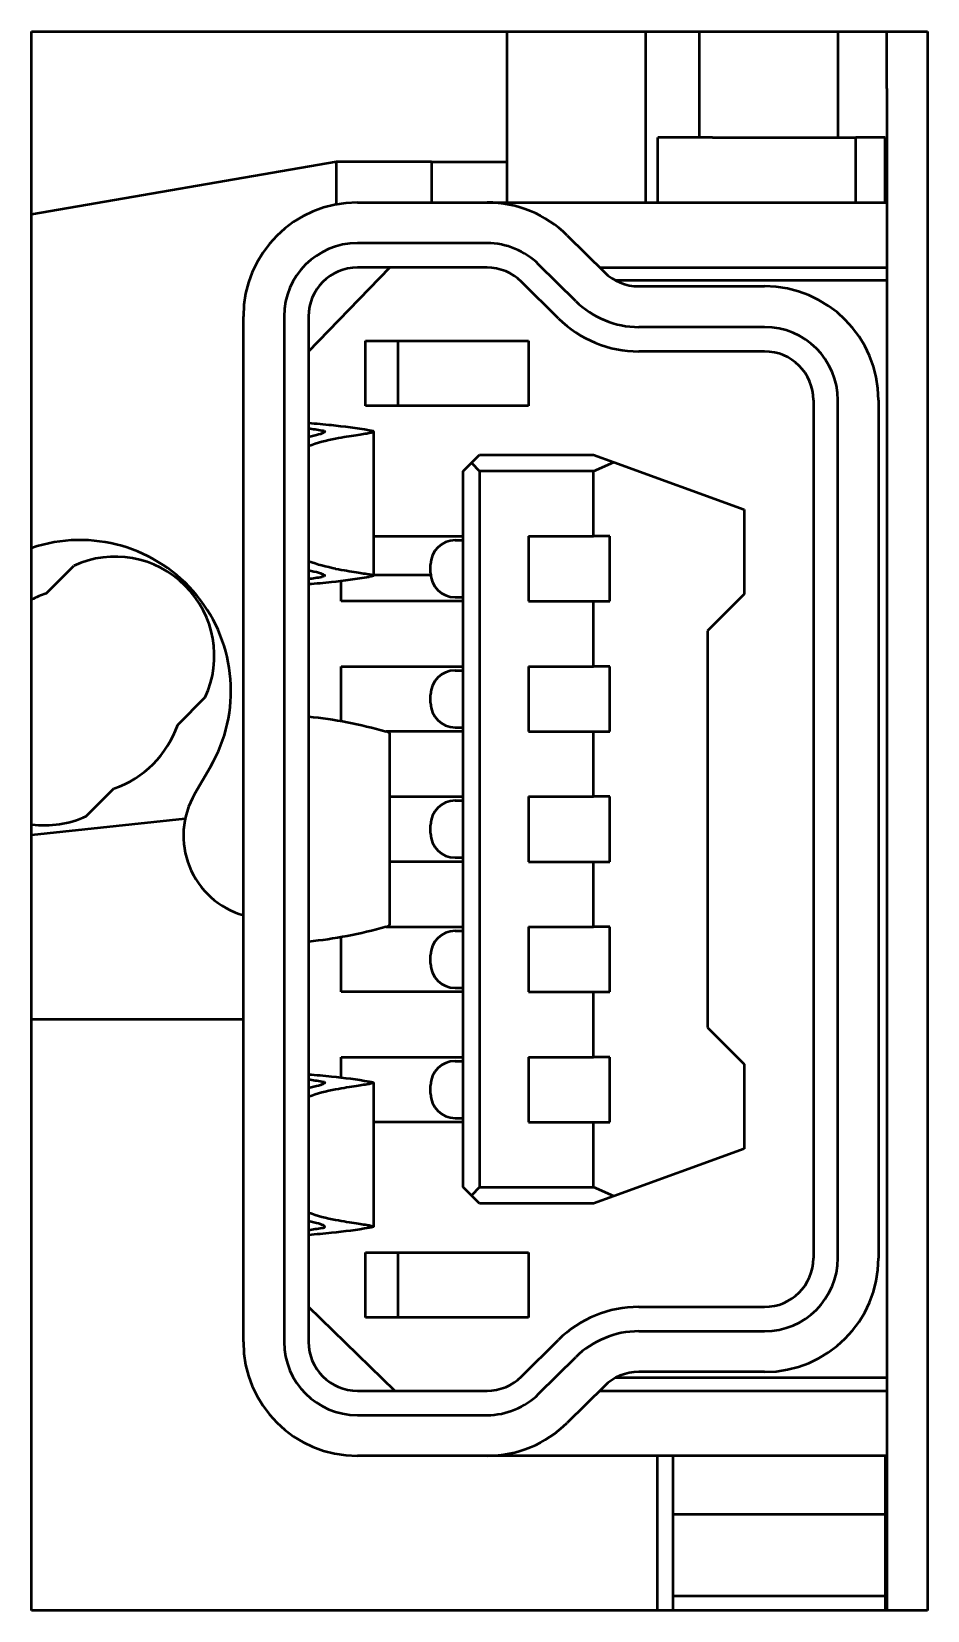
# Model space of a CAD drawing. Header units: millimetres. Extents: x 2121 to 4904, y 892 to 1933.
# Drawn here: x 2496.64 to 2502.14, y 1520.04 to 1529.74 of the extents above; entities that cross this region are included whole.
import ezdxf

# ---------------------------------------------------------------- set-up
doc = ezdxf.new("R2010")
doc.units = ezdxf.units.MM
doc.header["$LTSCALE"] = 1.8
doc.layers.add('외형선(ISO)', color=7, linetype='Continuous', lineweight=50)

msp = doc.modelspace()

# ---------------------------------------------------------------- linework, layer by layer
at = {"layer": '외형선(ISO)', "color": 7}
for p, q in [((2496.6415, 1520.0443), (2496.6415, 1529.7443)), ((2496.6415, 1529.7443), (2502.1415, 1529.7443)), ((2499.5615, 1528.6943), (2499.5615, 1529.7443)), ((2500.4115, 1529.7443), (2500.4115, 1528.6943)), ((2500.7415, 1529.0933), (2500.7415, 1529.7443)), ((2501.5915, 1529.7443), (2501.5915, 1529.0933)), ((2501.8915, 1529.3943), (2501.8915, 1529.7443)), ((2502.1415, 1529.7443), (2502.1415, 1520.0443)), ((2501.8915, 1529.3943), (2501.8915, 1520.0443)), ((2500.8222, 1529.0933), (2500.4865, 1529.0933)), ((2500.4865, 1528.6943), (2500.4865, 1529.0933)), ((2500.8222, 1529.0933), (2501.4781, 1529.0933)), ((2501.4781, 1529.0933), (2501.6584, 1529.0933)), ((2501.6584, 1529.0933), (2501.7017, 1529.0933)), ((2501.8812, 1529.0933), (2501.7017, 1529.0933)), ((2501.7017, 1528.6943), (2501.7017, 1529.0933)), ((2501.8812, 1528.6943), (2501.8812, 1529.0933)), ((2498.5133, 1528.9443), (2496.6415, 1528.62)), ((2499.0975, 1528.9443), (2498.5133, 1528.9443)), ((2498.5133, 1528.6825), (2498.5133, 1528.9443)), ((2499.0975, 1528.9443), (2499.5615, 1528.9443)), ((2499.0975, 1528.9443), (2499.0975, 1528.6943)), ((2498.6415, 1528.6943), (2499.438, 1528.6943)), ((2499.438, 1528.6943), (2501.8915, 1528.6943)), ((2499.438, 1528.4443), (2498.6415, 1528.4443)), ((2499.9306, 1528.4917), (2500.1583, 1528.2662)), ((2498.3415, 1527.7793), (2498.8415, 1528.2943)), ((2499.438, 1528.2943), (2498.6415, 1528.2943)), ((2499.9824, 1528.0885), (2499.7547, 1528.3141)), ((2500.1299, 1528.2943), (2501.8915, 1528.2943)), ((2499.8769, 1527.982), (2499.6492, 1528.2075)), ((2501.8915, 1528.2143), (2500.2288, 1528.2143)), ((2500.3694, 1528.1793), (2501.1415, 1528.1793)), ((2497.9415, 1521.6943), (2497.9415, 1527.9943)), ((2498.1915, 1527.9943), (2498.1915, 1521.6943)), ((2498.3415, 1527.9943), (2498.3415, 1521.6943)), ((2501.1415, 1527.9293), (2500.3694, 1527.9293)), ((2498.6915, 1527.4443), (2498.6915, 1527.8443)), ((2498.6915, 1527.8443), (2499.6915, 1527.8443)), ((2498.8915, 1527.4443), (2498.8915, 1527.8443)), ((2499.6915, 1527.8443), (2499.6915, 1527.4443)), ((2501.1415, 1527.7793), (2500.3694, 1527.7793)), ((2501.4415, 1527.4793), (2501.4415, 1522.2093)), ((2501.5915, 1522.2093), (2501.5915, 1527.4793)), ((2501.8415, 1527.4793), (2501.8415, 1522.2093)), ((2499.6915, 1527.4443), (2498.6915, 1527.4443)), ((2498.7415, 1527.2866), (2498.7415, 1526.402)), ((2499.2915, 1527.0443), (2499.3415, 1527.0943)), ((2499.3415, 1527.0943), (2499.3915, 1527.1443)), ((2499.3415, 1527.0943), (2499.3915, 1527.0443)), ((2499.3915, 1527.1443), (2500.0915, 1527.1443)), ((2500.0915, 1527.1443), (2500.217, 1527.0986)), ((2500.0915, 1527.0443), (2500.217, 1527.0986)), ((2500.217, 1527.0986), (2501.0165, 1526.8076)), ((2499.2915, 1522.6443), (2499.2915, 1527.0443)), ((2500.0915, 1527.0443), (2499.3915, 1527.0443)), ((2499.3915, 1527.0443), (2499.3915, 1522.6443)), ((2500.0915, 1526.6443), (2500.0915, 1527.0443)), ((2501.0165, 1526.8076), (2501.0165, 1526.2876)), ((2498.7415, 1526.6443), (2499.2915, 1526.6443)), ((2499.2415, 1526.6193), (2499.2915, 1526.6193)), ((2499.6915, 1526.6443), (2499.6915, 1526.2443)), ((2499.6915, 1526.6443), (2500.0915, 1526.6443)), ((2500.1915, 1526.6443), (2500.0915, 1526.6443)), ((2500.1915, 1526.2443), (2500.1915, 1526.6443)), ((2496.7301, 1526.293), (2496.8999, 1526.4628)), ((2499.0922, 1526.4043), (2498.7415, 1526.4043)), ((2499.0915, 1526.4193), (2499.0915, 1526.4693)), ((2498.5415, 1526.2443), (2498.5415, 1526.37)), ((2499.2915, 1526.2443), (2498.5415, 1526.2443)), ((2499.2415, 1526.2693), (2499.2915, 1526.2693)), ((2499.6915, 1526.2443), (2500.0915, 1526.2443)), ((2500.0915, 1526.2443), (2500.1915, 1526.2443)), ((2500.0915, 1525.8443), (2500.0915, 1526.2443)), ((2501.0165, 1526.2876), (2500.7915, 1526.0626)), ((2500.7915, 1526.0626), (2500.7915, 1523.626)), ((2498.5415, 1525.8443), (2499.2915, 1525.8443)), ((2498.5415, 1525.5084), (2498.5415, 1525.8443)), ((2499.2415, 1525.8193), (2499.2915, 1525.8193)), ((2499.6915, 1525.8443), (2499.6915, 1525.4443)), ((2499.6915, 1525.8443), (2500.0915, 1525.8443)), ((2500.1915, 1525.8443), (2500.0915, 1525.8443)), ((2500.1915, 1525.4443), (2500.1915, 1525.8443)), ((2497.5383, 1525.4847), (2497.7081, 1525.6545)), ((2499.0915, 1525.6193), (2499.0915, 1525.6693)), ((2499.2915, 1525.4443), (2498.8184, 1525.4443)), ((2498.8415, 1524.2604), (2498.8415, 1525.4283)), ((2499.2415, 1525.4693), (2499.2915, 1525.4693)), ((2499.6915, 1525.4443), (2500.0915, 1525.4443)), ((2500.0915, 1525.4443), (2500.1915, 1525.4443)), ((2500.0915, 1525.0443), (2500.0915, 1525.4443)), ((2497.7396, 1525.2266), (2497.6425, 1525.0598)), ((2496.977, 1524.9235), (2497.1469, 1525.0933)), ((2498.8415, 1525.0443), (2499.2915, 1525.0443)), ((2499.6915, 1525.0443), (2499.6915, 1524.6443)), ((2499.6915, 1525.0443), (2500.0915, 1525.0443)), ((2500.1915, 1525.0443), (2500.0915, 1525.0443)), ((2500.1915, 1524.6443), (2500.1915, 1525.0443)), ((2499.2415, 1525.0193), (2499.2915, 1525.0193)), ((2496.6415, 1524.81), (2497.5844, 1524.9091)), ((2499.0915, 1524.8193), (2499.0915, 1524.8693)), ((2499.2415, 1524.6693), (2499.2915, 1524.6693)), ((2499.2915, 1524.6443), (2498.8415, 1524.6443)), ((2499.6915, 1524.6443), (2500.0915, 1524.6443)), ((2500.0915, 1524.6443), (2500.1915, 1524.6443)), ((2500.0915, 1524.2443), (2500.0915, 1524.6443)), ((2498.5415, 1523.8443), (2498.5415, 1524.1803)), ((2498.8184, 1524.2443), (2499.2915, 1524.2443)), ((2499.2415, 1524.2193), (2499.2915, 1524.2193)), ((2499.6915, 1524.2443), (2499.6915, 1523.8443)), ((2499.6915, 1524.2443), (2500.0915, 1524.2443)), ((2500.1915, 1524.2443), (2500.0915, 1524.2443)), ((2500.1915, 1523.8443), (2500.1915, 1524.2443)), ((2499.0915, 1524.0193), (2499.0915, 1524.0693)), ((2499.2915, 1523.8443), (2498.5415, 1523.8443)), ((2499.2415, 1523.8693), (2499.2915, 1523.8693)), ((2499.6915, 1523.8443), (2500.0915, 1523.8443)), ((2500.0915, 1523.8443), (2500.1915, 1523.8443)), ((2500.0915, 1523.4443), (2500.0915, 1523.8443)), ((2497.9415, 1523.6738), (2496.6415, 1523.6738)), ((2500.7915, 1523.626), (2501.0165, 1523.401)), ((2498.5415, 1523.3187), (2498.5415, 1523.4443)), ((2498.5415, 1523.4443), (2499.2915, 1523.4443)), ((2499.2415, 1523.4193), (2499.2915, 1523.4193)), ((2499.6915, 1523.4443), (2499.6915, 1523.0443)), ((2499.6915, 1523.4443), (2500.0915, 1523.4443)), ((2500.1915, 1523.4443), (2500.0915, 1523.4443)), ((2500.1915, 1523.0443), (2500.1915, 1523.4443)), ((2501.0165, 1523.401), (2501.0165, 1522.881)), ((2498.7415, 1523.2866), (2498.7415, 1522.402)), ((2499.0915, 1523.2193), (2499.0915, 1523.2693)), ((2499.2915, 1523.0443), (2498.7415, 1523.0443)), ((2499.2415, 1523.0693), (2499.2915, 1523.0693)), ((2499.6915, 1523.0443), (2500.0915, 1523.0443)), ((2500.0915, 1523.0443), (2500.1915, 1523.0443)), ((2500.0915, 1522.6443), (2500.0915, 1523.0443)), ((2501.0165, 1522.881), (2500.217, 1522.59)), ((2499.3415, 1522.5943), (2499.2915, 1522.6443)), ((2499.3915, 1522.6443), (2499.3415, 1522.5943)), ((2499.3915, 1522.6443), (2500.0915, 1522.6443)), ((2500.217, 1522.59), (2500.0915, 1522.6443)), ((2499.3915, 1522.5443), (2499.3415, 1522.5943)), ((2500.0915, 1522.5443), (2499.3915, 1522.5443)), ((2500.217, 1522.59), (2500.0915, 1522.5443)), ((2498.6915, 1521.8443), (2498.6915, 1522.2443)), ((2498.6915, 1522.2443), (2499.6915, 1522.2443)), ((2498.8915, 1521.8443), (2498.8915, 1522.2443)), ((2499.6915, 1522.2443), (2499.6915, 1521.8443)), ((2498.8719, 1521.3943), (2498.3415, 1521.9093)), ((2499.6915, 1521.8443), (2498.6915, 1521.8443)), ((2500.3694, 1521.9093), (2501.1415, 1521.9093)), ((2500.3694, 1521.7593), (2501.1415, 1521.7593)), ((2499.6492, 1521.4812), (2499.8769, 1521.7067)), ((2499.7547, 1521.3746), (2499.9824, 1521.6001)), ((2501.8915, 1521.4743), (2500.2288, 1521.4743)), ((2501.1415, 1521.5093), (2500.3694, 1521.5093)), ((2498.6415, 1521.3943), (2499.438, 1521.3943)), ((2500.1583, 1521.4225), (2499.9306, 1521.197)), ((2500.1299, 1521.3943), (2501.8915, 1521.3943)), ((2498.6415, 1521.2443), (2499.438, 1521.2443)), ((2499.438, 1520.9943), (2498.6415, 1520.9943)), ((2501.8915, 1520.9943), (2499.438, 1520.9943)), ((2500.4815, 1520.9943), (2500.4815, 1520.0443)), ((2500.5815, 1520.6343), (2500.5815, 1520.9943)), ((2501.8815, 1520.9943), (2501.8815, 1520.6343)), ((2501.8815, 1520.8943), (2501.8915, 1520.8943)), ((2501.8815, 1520.6343), (2500.5815, 1520.6343)), ((2500.5815, 1520.3843), (2500.5815, 1520.6343)), ((2501.8815, 1520.6343), (2501.8815, 1520.1343)), ((2500.5815, 1520.1343), (2500.5815, 1520.3843)), ((2500.5815, 1520.1343), (2501.8815, 1520.1343)), ((2500.5815, 1520.0443), (2500.5815, 1520.1343)), ((2501.8815, 1520.1343), (2501.8815, 1520.0443)), ((2502.1415, 1520.0443), (2496.6415, 1520.0443))]:
    msp.add_line(p, q, dxfattribs=at)
for centre, radius, start, end in [((2498.6415, 1527.9943), 0.7, 90, 180), ((2499.438, 1527.9943), 0.7, 45.27679, 90), ((2498.6415, 1527.9943), 0.45, 90, 180), ((2499.438, 1527.9943), 0.45, 45.27679, 90), ((2498.6415, 1527.9943), 0.3, 90, 180), ((2499.438, 1527.9943), 0.3, 45.27679, 90), ((2500.3694, 1528.4793), 0.3, 225.27679, 270), ((2501.1415, 1527.4793), 0.7, 0, 90), ((2500.3694, 1528.4793), 0.55, 225.27679, 270), ((2500.3694, 1528.4793), 0.7, 225.27679, 270), ((2501.1415, 1527.4793), 0.45, 0, 90), ((2501.1415, 1527.4793), 0.3, 0, 90), ((2496.9385, 1525.6931), 0.9271, 329.78542, 108.68432), ((2499.2415, 1526.4693), 0.15, 90, 180), ((2497.154, 1525.9086), 0.6096, 335.36413, 114.63587), ((2499.2415, 1526.4193), 0.15, 180, 270), ((2496.9385, 1525.6931), 0.635, 109.15807, 117.88617), ((2499.2415, 1525.6693), 0.15, 90, 180), ((2499.2415, 1525.6193), 0.15, 180, 270), ((2496.9385, 1525.6931), 0.635, 289.15807, 340.84193), ((2498.0815, 1524.8041), 0.508, 149.78542, 254.00279), ((2499.2415, 1524.8693), 0.15, 90, 180), ((2496.7229, 1525.4776), 0.6096, 262.31936, 294.63587), ((2499.2415, 1524.8193), 0.15, 180, 270), ((2499.2415, 1524.0693), 0.15, 90, 180), ((2499.2415, 1524.0193), 0.15, 180, 270), ((2499.2415, 1523.2693), 0.15, 90, 180), ((2499.2415, 1523.2193), 0.15, 180, 270), ((2501.1415, 1522.2093), 0.3, 270, 0), ((2501.1415, 1522.2093), 0.7, 270, 0), ((2501.1415, 1522.2093), 0.45, 270, 0), ((2500.3694, 1521.2093), 0.7, 90, 134.72321), ((2500.3694, 1521.2093), 0.55, 90, 134.72321), ((2498.6415, 1521.6943), 0.7, 180, 270), ((2498.6415, 1521.6943), 0.45, 180, 270), ((2498.6415, 1521.6943), 0.3, 180, 270), ((2499.438, 1521.6943), 0.3, 270, 314.72321), ((2500.3694, 1521.2093), 0.3, 90, 134.72321), ((2499.438, 1521.6943), 0.45, 270, 314.72321), ((2499.438, 1521.6943), 0.7, 270, 314.72321)]:
    msp.add_arc(centre, radius, start, end, dxfattribs=at)
for points, knots in [([(2498.7142, 1527.2943), (2498.6372, 1527.3068), (2498.5602, 1527.3171), (2498.4359, 1527.3303), (2498.3887, 1527.3345), (2498.3415, 1527.3379)], [0.000001, 0.000001, 0.000001, 0.000001, 0.0893218, 0.0893218, 0.1440884, 0.1440884, 0.1440884, 0.1440884]), ([(2498.4244, 1527.2943), (2498.4358, 1527.2925), (2498.4415, 1527.2899), (2498.4414, 1527.2833), (2498.4356, 1527.2794), (2498.413, 1527.2706), (2498.3962, 1527.2657), (2498.3644, 1527.2582), (2498.3534, 1527.2558), (2498.3415, 1527.2533)], [-0.05269467, -0.05269467, -0.05269467, -0.05269467, -0.03952411, -0.03952411, -0.02634801, -0.02634801, -0.01320205, -0.01320205, -0.00716274, -0.00716274, -0.00716274, -0.00716274]), ([(2498.5071, 1527.2443), (2498.5562, 1527.2533), (2498.5989, 1527.2601), (2498.6688, 1527.271), (2498.6958, 1527.275), (2498.7322, 1527.2816), (2498.7414, 1527.2841), (2498.7415, 1527.289), (2498.7323, 1527.2914), (2498.7142, 1527.2943)], [0.00000102, 0.00000102, 0.00000102, 0.00000102, 0.0210007, 0.0210007, 0.04202403, 0.04202403, 0.06305934, 0.06305934, 0.08408658, 0.08408658, 0.08408658, 0.08408658]), ([(2498.3415, 1526.4353), (2498.3534, 1526.4328), (2498.3644, 1526.4304), (2498.3962, 1526.4229), (2498.413, 1526.4181), (2498.4356, 1526.4093), (2498.4414, 1526.4054), (2498.4415, 1526.3988), (2498.4358, 1526.3962), (2498.4244, 1526.3943)], [-0.0455241, -0.0455241, -0.0455241, -0.0455241, -0.03948601, -0.03948601, -0.02634262, -0.02634262, -0.01316905, -0.01316905, -0.000001, -0.000001, -0.000001, -0.000001]), ([(2498.3415, 1526.3508), (2498.3887, 1526.3542), (2498.4359, 1526.3584), (2498.5602, 1526.3716), (2498.6372, 1526.3819), (2498.7142, 1526.3943)], [0.0346048, 0.0346048, 0.0346048, 0.0346048, 0.0893714, 0.0893714, 0.1786922, 0.1786922, 0.1786922, 0.1786922]), ([(2498.5071, 1526.4443), (2498.5562, 1526.4354), (2498.5989, 1526.4285), (2498.6688, 1526.4176), (2498.6958, 1526.4136), (2498.7322, 1526.407), (2498.7414, 1526.4045), (2498.7415, 1526.3996), (2498.7323, 1526.3973), (2498.7142, 1526.3943)], [-0.08408988, -0.08408988, -0.08408988, -0.08408988, -0.06308935, -0.06308935, -0.0420652, -0.0420652, -0.02102906, -0.02102906, -0.000001, -0.000001, -0.000001, -0.000001]), ([(2498.8415, 1525.4283), (2498.8415, 1525.4285), (2498.8415, 1525.4287), (2498.8409, 1525.435), (2498.8332, 1525.4401), (2498.8184, 1525.4443)], [-0.02050599, -0.02050599, -0.02050599, -0.02050599, -0.0198228, -0.0198228, -0.000001, -0.000001, -0.000001, -0.000001]), ([(2498.8184, 1524.2443), (2498.8332, 1524.2485), (2498.8409, 1524.2536), (2498.8415, 1524.2599), (2498.8415, 1524.2601), (2498.8415, 1524.2604)], [-0.07932813, -0.07932813, -0.07932813, -0.07932813, -0.059535, -0.059535, -0.05882033, -0.05882033, -0.05882033, -0.05882033]), ([(2498.3415, 1523.3379), (2498.3887, 1523.3345), (2498.4359, 1523.3303), (2498.5602, 1523.3171), (2498.6372, 1523.3068), (2498.7142, 1523.2943)], [-0.1440884, -0.1440884, -0.1440884, -0.1440884, -0.0893218, -0.0893218, -0.000001, -0.000001, -0.000001, -0.000001]), ([(2498.4244, 1523.2943), (2498.4358, 1523.2925), (2498.4415, 1523.2899), (2498.4414, 1523.2833), (2498.4356, 1523.2794), (2498.413, 1523.2706), (2498.3962, 1523.2657), (2498.3644, 1523.2582), (2498.3534, 1523.2558), (2498.3415, 1523.2533)], [0.000001, 0.000001, 0.000001, 0.000001, 0.01316901, 0.01316901, 0.02634256, 0.02634256, 0.03948598, 0.03948598, 0.0455241, 0.0455241, 0.0455241, 0.0455241]), ([(2498.7142, 1523.2943), (2498.7323, 1523.2914), (2498.7415, 1523.289), (2498.7414, 1523.2841), (2498.7322, 1523.2816), (2498.6958, 1523.275), (2498.6688, 1523.271), (2498.5989, 1523.2601), (2498.5562, 1523.2533), (2498.5071, 1523.2443)], [0.000001, 0.000001, 0.000001, 0.000001, 0.02103096, 0.02103096, 0.04206899, 0.04206899, 0.06309124, 0.06309124, 0.08408988, 0.08408988, 0.08408988, 0.08408988]), ([(2498.4244, 1522.3943), (2498.4358, 1522.3962), (2498.4415, 1522.3988), (2498.4414, 1522.4054), (2498.4356, 1522.4093), (2498.413, 1522.4181), (2498.3962, 1522.4229), (2498.3644, 1522.4304), (2498.3534, 1522.4328), (2498.3415, 1522.4353)], [-0.05269466, -0.05269466, -0.05269466, -0.05269466, -0.0395241, -0.0395241, -0.026348, -0.026348, -0.01320204, -0.01320204, -0.00716273, -0.00716273, -0.00716273, -0.00716273]), ([(2498.5071, 1522.4443), (2498.5562, 1522.4354), (2498.5989, 1522.4285), (2498.6688, 1522.4176), (2498.6958, 1522.4136), (2498.7322, 1522.407), (2498.7414, 1522.4045), (2498.7415, 1522.3996), (2498.7323, 1522.3973), (2498.7142, 1522.3943)], [0.000001, 0.000001, 0.000001, 0.000001, 0.02100069, 0.02100069, 0.04202401, 0.04202401, 0.06305931, 0.06305931, 0.08408654, 0.08408654, 0.08408654, 0.08408654]), ([(2498.7142, 1522.3943), (2498.6372, 1522.3819), (2498.5602, 1522.3716), (2498.4359, 1522.3584), (2498.3887, 1522.3542), (2498.3415, 1522.3508)], [-0.1786922, -0.1786922, -0.1786922, -0.1786922, -0.0893714, -0.0893714, -0.0346048, -0.0346048, -0.0346048, -0.0346048])]:
    msp.add_open_spline(points, degree=3, knots=knots, dxfattribs=at)
for points in [[(2498.3415, 1527.3069), (2498.3691, 1527.303), (2498.3968, 1527.2988), (2498.4244, 1527.2943)], [(2498.3415, 1527.1991), (2498.3965, 1527.2191), (2498.4517, 1527.2342), (2498.5071, 1527.2443)], [(2498.5071, 1526.4443), (2498.4517, 1526.4544), (2498.3965, 1526.4695), (2498.3415, 1526.4895)], [(2498.3415, 1526.3817), (2498.3691, 1526.3857), (2498.3968, 1526.3898), (2498.4244, 1526.3943)], [(2498.3415, 1525.536), (2498.4995, 1525.5204), (2498.6585, 1525.4899), (2498.8184, 1525.4443)], [(2498.8184, 1524.2443), (2498.6585, 1524.1988), (2498.4995, 1524.1682), (2498.3415, 1524.1526)], [(2498.3415, 1523.3069), (2498.3691, 1523.303), (2498.3968, 1523.2988), (2498.4244, 1523.2943)], [(2498.5071, 1523.2443), (2498.4517, 1523.2342), (2498.3965, 1523.2191), (2498.3415, 1523.1991)], [(2498.3415, 1522.4895), (2498.3965, 1522.4695), (2498.4517, 1522.4544), (2498.5071, 1522.4443)], [(2498.3415, 1522.3817), (2498.3691, 1522.3857), (2498.3968, 1522.3898), (2498.4244, 1522.3943)]]:
    msp.add_open_spline(points, degree=3, dxfattribs=at)

doc.saveas('drawing.dxf')
